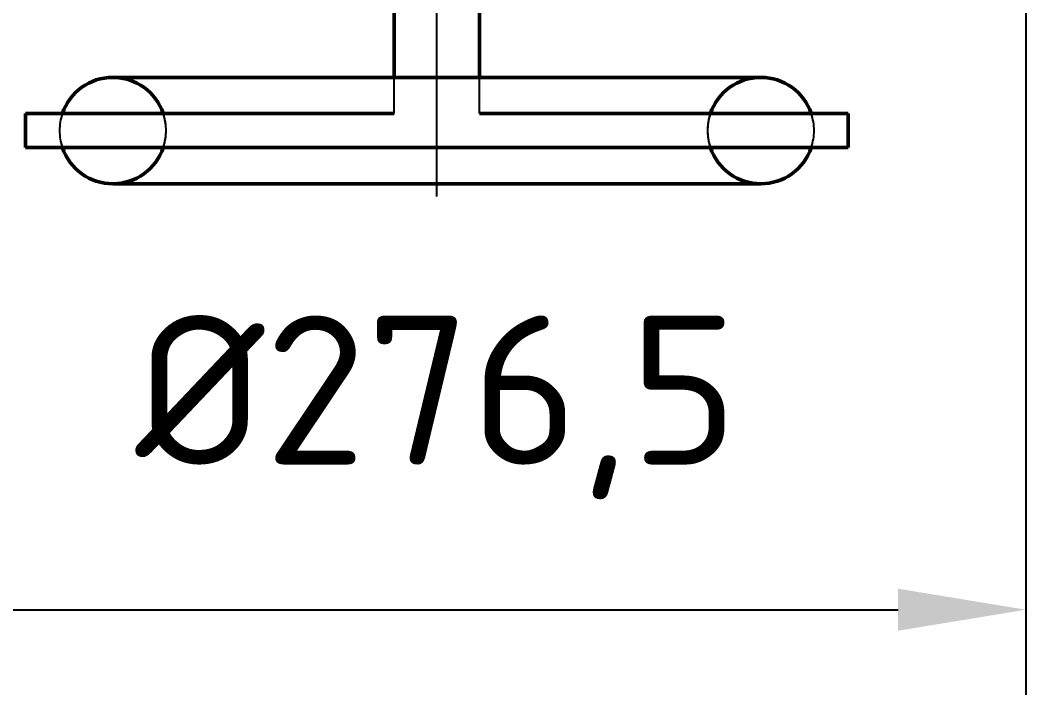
# Model space of a CAD drawing. Header units: millimetres. Extents: x 0 to 420, y 0 to 297.
# Drawn here: x 76.97 to 100.58, y 55 to 70.84 of the extents above; entities that cross this region are included whole.
import ezdxf

# ---------------------------------------------------------------- set-up
doc = ezdxf.new("R2010")
doc.units = ezdxf.units.MM
doc.linetypes.add('ISO02-TRAZOS', pattern=[3.75, 3, -0.75])
doc.linetypes.add('ISO04-TRAZO-PUNTO', pattern=[7.625, 6, -0.75, 0.125, -0.75])
for name, color, linetype, lineweight in [('01-VISIBLE', 7, 'CONTINUOUS', 50), ('02-OCULTA', 4, 'ISO02-TRAZOS', 25), ('03-EJE', 1, 'ISO04-TRAZO-PUNTO', 25), ('04-COTA', 3, 'CONTINUOUS', 25)]:
    doc.layers.add(name, color=color, linetype=linetype, lineweight=lineweight)
doc.styles.add('ISO3098', font='isocpeur.ttf')
doc.dimstyles.new('FLAMA-ISO', dxfattribs={"dimtxt": 3.5, "dimasz": 3, "dimexe": 2, "dimexo": 1, "dimgap": 1, "dimtad": 1, "dimdec": 1, "dimtxsty": 'ISO3098', "dimcen": 2.5, "dimclrd": 3, "dimclre": 3, "dimclrt": 3, "dimazin": 3, "dimtfac": 1, "dimtmove": 0, "dimatfit": 3, "dimlwd": 25, "dimlwe": 25})

msp = doc.modelspace()

# ---------------------------------------------------------------- linework, layer by layer
at = {"layer": '01-VISIBLE'}
for p, q in [((85.75, 69.5), (85.75, 71.9)), ((87.75, 69.5), (87.75, 71.9)), ((77.096, 67.85), (77.096, 68.65)), ((77.096, 68.65), (85.75, 68.65)), ((87.75, 68.65), (96.404, 68.65)), ((96.404, 67.85), (96.404, 68.65)), ((77.096, 67.85), (96.404, 67.85))]:
    msp.add_line(p, q, dxfattribs=at)
for points in [[(94.354, 69.5), (94.304, 69.5), (94.254, 69.5), (94.204, 69.5), (94.154, 69.5), (94.104, 69.5), (94.054, 69.5), (94.004, 69.5), (93.954, 69.5), (93.904, 69.5), (93.854, 69.5), (93.803, 69.5), (93.753, 69.5), (93.703, 69.5), (93.653, 69.5), (93.603, 69.5), (93.553, 69.5), (93.503, 69.5), (93.453, 69.5), (93.403, 69.5), (93.353, 69.5), (93.303, 69.5), (93.253, 69.5), (93.203, 69.5), (93.153, 69.5), (93.103, 69.5), (93.053, 69.5), (93.003, 69.5), (92.953, 69.5), (92.903, 69.5), (92.853, 69.5), (92.803, 69.5), (92.753, 69.5), (92.703, 69.5), (92.653, 69.5), (92.603, 69.5), (92.553, 69.5), (92.503, 69.5), (92.453, 69.5), (92.403, 69.5), (92.353, 69.5), (92.303, 69.5), (92.253, 69.5), (92.203, 69.5), (92.153, 69.5), (92.103, 69.5), (92.053, 69.5), (92.003, 69.5), (91.953, 69.5), (91.903, 69.5), (91.853, 69.5), (91.802, 69.5), (91.752, 69.5), (91.702, 69.5), (91.652, 69.5), (91.602, 69.5), (91.552, 69.5), (91.502, 69.5), (91.452, 69.5), (91.402, 69.5), (91.352, 69.5), (91.302, 69.5), (91.252, 69.5), (91.202, 69.5), (91.152, 69.5), (91.102, 69.5), (91.052, 69.5), (91.002, 69.5), (90.952, 69.5), (90.902, 69.5), (90.852, 69.5), (90.802, 69.5), (90.752, 69.5), (90.702, 69.5), (90.652, 69.5), (90.602, 69.5), (90.552, 69.5), (90.502, 69.5), (90.452, 69.5), (90.402, 69.5), (90.352, 69.5), (90.302, 69.5), (90.252, 69.5), (90.202, 69.5), (90.152, 69.5), (90.102, 69.5), (90.052, 69.5), (90.002, 69.5), (89.952, 69.5), (89.902, 69.5), (89.852, 69.5), (89.802, 69.5), (89.751, 69.5), (89.701, 69.5), (89.651, 69.5), (89.601, 69.5), (89.551, 69.5), (89.501, 69.5), (89.451, 69.5), (89.401, 69.5), (89.351, 69.5), (89.301, 69.5), (89.251, 69.5), (89.201, 69.5), (89.151, 69.5), (89.101, 69.5), (89.051, 69.5), (89.001, 69.5), (88.951, 69.5), (88.901, 69.5), (88.851, 69.5), (88.801, 69.5), (88.751, 69.5), (88.701, 69.5), (88.651, 69.5), (88.601, 69.5), (88.551, 69.5), (88.501, 69.5), (88.451, 69.5), (88.401, 69.5), (88.351, 69.5), (88.301, 69.5), (88.251, 69.5), (88.201, 69.5), (88.151, 69.5), (88.101, 69.5), (88.051, 69.5), (88.001, 69.5), (87.951, 69.5), (87.901, 69.5), (87.851, 69.5), (87.801, 69.5), (87.75, 69.5), (87.7, 69.5), (87.65, 69.5), (87.6, 69.5), (87.55, 69.5), (87.5, 69.5), (87.45, 69.5), (87.4, 69.5), (87.35, 69.5), (87.3, 69.5), (87.25, 69.5), (87.2, 69.5), (87.15, 69.5), (87.1, 69.5), (87.05, 69.5), (87, 69.5), (86.95, 69.5), (86.9, 69.5), (86.85, 69.5), (86.8, 69.5), (86.75, 69.5), (86.7, 69.5), (86.65, 69.5), (86.6, 69.5), (86.55, 69.5), (86.5, 69.5), (86.45, 69.5), (86.4, 69.5), (86.35, 69.5), (86.3, 69.5), (86.25, 69.5), (86.2, 69.5), (86.15, 69.5), (86.1, 69.5), (86.05, 69.5), (86, 69.5), (85.95, 69.5), (85.9, 69.5), (85.85, 69.5), (85.8, 69.5), (85.75, 69.5), (85.699, 69.5), (85.649, 69.5), (85.599, 69.5), (85.549, 69.5), (85.499, 69.5), (85.449, 69.5), (85.399, 69.5), (85.349, 69.5), (85.299, 69.5), (85.249, 69.5), (85.199, 69.5), (85.149, 69.5), (85.099, 69.5), (85.049, 69.5), (84.999, 69.5), (84.949, 69.5), (84.899, 69.5), (84.849, 69.5), (84.799, 69.5), (84.749, 69.5), (84.699, 69.5), (84.649, 69.5), (84.599, 69.5), (84.549, 69.5), (84.499, 69.5), (84.449, 69.5), (84.399, 69.5), (84.349, 69.5), (84.299, 69.5), (84.249, 69.5), (84.199, 69.5), (84.149, 69.5), (84.099, 69.5), (84.049, 69.5), (83.999, 69.5), (83.949, 69.5), (83.899, 69.5), (83.849, 69.5), (83.799, 69.5), (83.749, 69.5), (83.698, 69.5), (83.648, 69.5), (83.598, 69.5), (83.548, 69.5), (83.498, 69.5), (83.448, 69.5), (83.398, 69.5), (83.348, 69.5), (83.298, 69.5), (83.248, 69.5), (83.198, 69.5), (83.148, 69.5), (83.098, 69.5), (83.048, 69.5), (82.998, 69.5), (82.948, 69.5), (82.898, 69.5), (82.848, 69.5), (82.798, 69.5), (82.748, 69.5), (82.698, 69.5), (82.648, 69.5), (82.598, 69.5), (82.548, 69.5), (82.498, 69.5), (82.448, 69.5), (82.398, 69.5), (82.348, 69.5), (82.298, 69.5), (82.248, 69.5), (82.198, 69.5), (82.148, 69.5), (82.098, 69.5), (82.048, 69.5), (81.998, 69.5), (81.948, 69.5), (81.898, 69.5), (81.848, 69.5), (81.798, 69.5), (81.748, 69.5), (81.698, 69.5), (81.647, 69.5), (81.597, 69.5), (81.547, 69.5), (81.497, 69.5), (81.447, 69.5), (81.397, 69.5), (81.347, 69.5), (81.297, 69.5), (81.247, 69.5), (81.197, 69.5), (81.147, 69.5), (81.097, 69.5), (81.047, 69.5), (80.997, 69.5), (80.947, 69.5), (80.897, 69.5), (80.847, 69.5), (80.797, 69.5), (80.747, 69.5), (80.697, 69.5), (80.647, 69.5), (80.597, 69.5), (80.547, 69.5), (80.497, 69.5), (80.447, 69.5), (80.397, 69.5), (80.347, 69.5), (80.297, 69.5), (80.247, 69.5), (80.197, 69.5), (80.147, 69.5), (80.097, 69.5), (80.047, 69.5), (79.997, 69.5), (79.947, 69.5), (79.897, 69.5), (79.847, 69.5), (79.797, 69.5), (79.747, 69.5), (79.697, 69.5), (79.646, 69.5), (79.596, 69.5), (79.546, 69.5), (79.496, 69.5), (79.446, 69.5), (79.396, 69.5), (79.346, 69.5), (79.296, 69.5), (79.246, 69.5), (79.196, 69.5), (79.146, 69.5)], [(79.146, 67), (79.196, 67), (79.246, 67), (79.296, 67), (79.346, 67), (79.396, 67), (79.446, 67), (79.496, 67), (79.546, 67), (79.596, 67), (79.646, 67), (79.696, 67), (79.747, 67), (79.797, 67), (79.847, 67), (79.897, 67), (79.947, 67), (79.997, 67), (80.047, 67), (80.097, 67), (80.147, 67), (80.197, 67), (80.247, 67), (80.297, 67), (80.347, 67), (80.397, 67), (80.447, 67), (80.497, 67), (80.547, 67), (80.597, 67), (80.647, 67), (80.697, 67), (80.747, 67), (80.797, 67), (80.847, 67), (80.897, 67), (80.947, 67), (80.997, 67), (81.047, 67), (81.097, 67), (81.147, 67), (81.197, 67), (81.247, 67), (81.297, 67), (81.347, 67), (81.397, 67), (81.447, 67), (81.497, 67), (81.547, 67), (81.597, 67), (81.647, 67), (81.698, 67), (81.748, 67), (81.798, 67), (81.848, 67), (81.898, 67), (81.948, 67), (81.998, 67), (82.048, 67), (82.098, 67), (82.148, 67), (82.198, 67), (82.248, 67), (82.298, 67), (82.348, 67), (82.398, 67), (82.448, 67), (82.498, 67), (82.548, 67), (82.598, 67), (82.648, 67), (82.698, 67), (82.748, 67), (82.798, 67), (82.848, 67), (82.898, 67), (82.948, 67), (82.998, 67), (83.048, 67), (83.098, 67), (83.148, 67), (83.198, 67), (83.248, 67), (83.298, 67), (83.348, 67), (83.398, 67), (83.448, 67), (83.498, 67), (83.548, 67), (83.598, 67), (83.648, 67), (83.698, 67), (83.749, 67), (83.799, 67), (83.849, 67), (83.899, 67), (83.949, 67), (83.999, 67), (84.049, 67), (84.099, 67), (84.149, 67), (84.199, 67), (84.249, 67), (84.299, 67), (84.349, 67), (84.399, 67), (84.449, 67), (84.499, 67), (84.549, 67), (84.599, 67), (84.649, 67), (84.699, 67), (84.749, 67), (84.799, 67), (84.849, 67), (84.899, 67), (84.949, 67), (84.999, 67), (85.049, 67), (85.099, 67), (85.149, 67), (85.199, 67), (85.249, 67), (85.299, 67), (85.349, 67), (85.399, 67), (85.449, 67), (85.499, 67), (85.549, 67), (85.599, 67), (85.649, 67), (85.699, 67), (85.75, 67), (85.8, 67), (85.85, 67), (85.9, 67), (85.95, 67), (86, 67), (86.05, 67), (86.1, 67), (86.15, 67), (86.2, 67), (86.25, 67), (86.3, 67), (86.35, 67), (86.4, 67), (86.45, 67), (86.5, 67), (86.55, 67), (86.6, 67), (86.65, 67), (86.7, 67), (86.75, 67), (86.8, 67), (86.85, 67), (86.9, 67), (86.95, 67), (87, 67), (87.05, 67), (87.1, 67), (87.15, 67), (87.2, 67), (87.25, 67), (87.3, 67), (87.35, 67), (87.4, 67), (87.45, 67), (87.5, 67), (87.55, 67), (87.6, 67), (87.65, 67), (87.7, 67), (87.75, 67), (87.801, 67), (87.851, 67), (87.901, 67), (87.951, 67), (88.001, 67), (88.051, 67), (88.101, 67), (88.151, 67), (88.201, 67), (88.251, 67), (88.301, 67), (88.351, 67), (88.401, 67), (88.451, 67), (88.501, 67), (88.551, 67), (88.601, 67), (88.651, 67), (88.701, 67), (88.751, 67), (88.801, 67), (88.851, 67), (88.901, 67), (88.951, 67), (89.001, 67), (89.051, 67), (89.101, 67), (89.151, 67), (89.201, 67), (89.251, 67), (89.301, 67), (89.351, 67), (89.401, 67), (89.451, 67), (89.501, 67), (89.551, 67), (89.601, 67), (89.651, 67), (89.701, 67), (89.751, 67), (89.802, 67), (89.852, 67), (89.902, 67), (89.952, 67), (90.002, 67), (90.052, 67), (90.102, 67), (90.152, 67), (90.202, 67), (90.252, 67), (90.302, 67), (90.352, 67), (90.402, 67), (90.452, 67), (90.502, 67), (90.552, 67), (90.602, 67), (90.652, 67), (90.702, 67), (90.752, 67), (90.802, 67), (90.852, 67), (90.902, 67), (90.952, 67), (91.002, 67), (91.052, 67), (91.102, 67), (91.152, 67), (91.202, 67), (91.252, 67), (91.302, 67), (91.352, 67), (91.402, 67), (91.452, 67), (91.502, 67), (91.552, 67), (91.602, 67), (91.652, 67), (91.702, 67), (91.752, 67), (91.802, 67), (91.853, 67), (91.903, 67), (91.953, 67), (92.003, 67), (92.053, 67), (92.103, 67), (92.153, 67), (92.203, 67), (92.253, 67), (92.303, 67), (92.353, 67), (92.403, 67), (92.453, 67), (92.503, 67), (92.553, 67), (92.603, 67), (92.653, 67), (92.703, 67), (92.753, 67), (92.803, 67), (92.853, 67), (92.903, 67), (92.953, 67), (93.003, 67), (93.053, 67), (93.103, 67), (93.153, 67), (93.203, 67), (93.253, 67), (93.303, 67), (93.353, 67), (93.403, 67), (93.453, 67), (93.503, 67), (93.553, 67), (93.603, 67), (93.653, 67), (93.703, 67), (93.753, 67), (93.803, 67), (93.854, 67), (93.904, 67), (93.954, 67), (94.004, 67), (94.054, 67), (94.104, 67), (94.154, 67), (94.204, 67), (94.254, 67), (94.304, 67), (94.354, 67)]]:
    msp.add_lwpolyline(points, dxfattribs=at)
for centre, start, end in [((79.146, 68.25), 90, 161.3371), ((79.146, 68.25), 90, 161.3371), ((79.146, 68.25), 18.6629, 90), ((94.354, 68.25), 90, 161.3371), ((94.354, 68.25), 18.6629, 90), ((94.354, 68.25), 18.6629, 90), ((79.146, 68.25), -161.3371, -90), ((79.146, 68.25), -161.3371, -90), ((79.146, 68.25), -90, -18.6629), ((94.354, 68.25), -161.3371, -90), ((94.354, 68.25), -90, -18.6629), ((94.354, 68.25), -90, -18.6629)]:
    msp.add_arc(centre, 1.25, start, end, dxfattribs=at)
at = {"layer": '02-OCULTA'}
for p, q in [((85.75, 68.65), (85.75, 71.9)), ((85.75, 68.65), (85.75, 71.9)), ((85.75, 68.65), (85.75, 71.9)), ((85.75, 68.65), (85.75, 71.9)), ((85.75, 68.65), (85.75, 71.9)), ((87.75, 68.65), (87.75, 71.9)), ((87.75, 68.65), (87.75, 71.9)), ((87.75, 68.65), (87.75, 71.9)), ((87.75, 68.65), (87.75, 71.9)), ((87.75, 68.65), (87.75, 71.9)), ((85.75, 68.65), (85.75, 69.5)), ((87.75, 68.65), (87.75, 69.5)), ((77.096, 67.85), (77.096, 68.65)), ((77.096, 67.85), (77.096, 68.65)), ((77.096, 68.65), (85.75, 68.65)), ((77.096, 68.65), (85.75, 68.65)), ((77.096, 67.85), (77.096, 68.65)), ((77.096, 68.65), (85.75, 68.65)), ((77.096, 67.85), (77.096, 68.65)), ((77.096, 67.85), (77.096, 68.65)), ((77.096, 68.65), (85.75, 68.65)), ((77.096, 68.65), (85.75, 68.65)), ((87.75, 68.65), (96.404, 68.65)), ((87.75, 68.65), (96.404, 68.65)), ((87.75, 68.65), (96.404, 68.65)), ((87.75, 68.65), (96.404, 68.65)), ((87.75, 68.65), (96.404, 68.65)), ((96.404, 67.85), (96.404, 68.65)), ((96.404, 67.85), (96.404, 68.65)), ((96.404, 67.85), (96.404, 68.65)), ((96.404, 67.85), (96.404, 68.65)), ((96.404, 67.85), (96.404, 68.65)), ((77.096, 67.85), (96.404, 67.85)), ((77.096, 67.85), (96.404, 67.85)), ((77.096, 67.85), (96.404, 67.85)), ((77.096, 67.85), (96.404, 67.85)), ((77.096, 67.85), (96.404, 67.85))]:
    msp.add_line(p, q, dxfattribs=at)
for points in [[(94.354, 69.5), (94.304, 69.5), (94.254, 69.5), (94.204, 69.5), (94.154, 69.5), (94.104, 69.5), (94.054, 69.5), (94.004, 69.5), (93.954, 69.5), (93.904, 69.5), (93.854, 69.5), (93.804, 69.5), (93.753, 69.5), (93.703, 69.5), (93.653, 69.5), (93.603, 69.5), (93.553, 69.5), (93.503, 69.5), (93.453, 69.5), (93.403, 69.5), (93.353, 69.5), (93.303, 69.5), (93.253, 69.5), (93.203, 69.5), (93.153, 69.5), (93.103, 69.5), (93.053, 69.5), (93.003, 69.5), (92.953, 69.5), (92.903, 69.5), (92.853, 69.5), (92.803, 69.5), (92.753, 69.5), (92.703, 69.5), (92.653, 69.5), (92.603, 69.5), (92.553, 69.5), (92.503, 69.5), (92.453, 69.5), (92.403, 69.5), (92.353, 69.5), (92.303, 69.5), (92.253, 69.5), (92.203, 69.5), (92.153, 69.5), (92.103, 69.5), (92.053, 69.5), (92.003, 69.5), (91.953, 69.5), (91.903, 69.5), (91.853, 69.5), (91.802, 69.5), (91.752, 69.5), (91.702, 69.5), (91.652, 69.5), (91.602, 69.5), (91.552, 69.5), (91.502, 69.5), (91.452, 69.5), (91.402, 69.5), (91.352, 69.5), (91.302, 69.5), (91.252, 69.5), (91.202, 69.5), (91.152, 69.5), (91.102, 69.5), (91.052, 69.5), (91.002, 69.5), (90.952, 69.5), (90.902, 69.5), (90.852, 69.5), (90.802, 69.5), (90.752, 69.5), (90.702, 69.5), (90.652, 69.5), (90.602, 69.5), (90.552, 69.5), (90.502, 69.5), (90.452, 69.5), (90.402, 69.5), (90.352, 69.5), (90.302, 69.5), (90.252, 69.5), (90.202, 69.5), (90.152, 69.5), (90.102, 69.5), (90.052, 69.5), (90.002, 69.5), (89.952, 69.5), (89.902, 69.5), (89.852, 69.5), (89.802, 69.5), (89.751, 69.5), (89.701, 69.5), (89.651, 69.5), (89.601, 69.5), (89.551, 69.5), (89.501, 69.5), (89.451, 69.5), (89.401, 69.5), (89.351, 69.5), (89.301, 69.5), (89.251, 69.5), (89.201, 69.5), (89.151, 69.5), (89.101, 69.5), (89.051, 69.5), (89.001, 69.5), (88.951, 69.5), (88.901, 69.5), (88.851, 69.5), (88.801, 69.5), (88.751, 69.5), (88.701, 69.5), (88.651, 69.5), (88.601, 69.5), (88.551, 69.5), (88.501, 69.5), (88.451, 69.5), (88.401, 69.5), (88.351, 69.5), (88.301, 69.5), (88.251, 69.5), (88.201, 69.5), (88.151, 69.5), (88.101, 69.5), (88.051, 69.5), (88.001, 69.5), (87.951, 69.5), (87.901, 69.5), (87.851, 69.5), (87.801, 69.5), (87.75, 69.5), (87.7, 69.5), (87.65, 69.5), (87.6, 69.5), (87.55, 69.5), (87.5, 69.5), (87.45, 69.5), (87.4, 69.5), (87.35, 69.5), (87.3, 69.5), (87.25, 69.5), (87.2, 69.5), (87.15, 69.5), (87.1, 69.5), (87.05, 69.5), (87, 69.5), (86.95, 69.5), (86.9, 69.5), (86.85, 69.5), (86.8, 69.5), (86.75, 69.5), (86.7, 69.5), (86.65, 69.5), (86.6, 69.5), (86.55, 69.5), (86.5, 69.5), (86.45, 69.5), (86.4, 69.5), (86.35, 69.5), (86.3, 69.5), (86.25, 69.5), (86.2, 69.5), (86.15, 69.5), (86.1, 69.5), (86.05, 69.5), (86, 69.5), (85.95, 69.5), (85.9, 69.5), (85.85, 69.5), (85.8, 69.5), (85.75, 69.5), (85.699, 69.5), (85.649, 69.5), (85.599, 69.5), (85.549, 69.5), (85.499, 69.5), (85.449, 69.5), (85.399, 69.5), (85.349, 69.5), (85.299, 69.5), (85.249, 69.5), (85.199, 69.5), (85.149, 69.5), (85.099, 69.5), (85.049, 69.5), (84.999, 69.5), (84.949, 69.5), (84.899, 69.5), (84.849, 69.5), (84.799, 69.5), (84.749, 69.5), (84.699, 69.5), (84.649, 69.5), (84.599, 69.5), (84.549, 69.5), (84.499, 69.5), (84.449, 69.5), (84.399, 69.5), (84.349, 69.5), (84.299, 69.5), (84.249, 69.5), (84.199, 69.5), (84.149, 69.5), (84.099, 69.5), (84.049, 69.5), (83.999, 69.5), (83.949, 69.5), (83.899, 69.5), (83.849, 69.5), (83.799, 69.5), (83.749, 69.5), (83.698, 69.5), (83.648, 69.5), (83.598, 69.5), (83.548, 69.5), (83.498, 69.5), (83.448, 69.5), (83.398, 69.5), (83.348, 69.5), (83.298, 69.5), (83.248, 69.5), (83.198, 69.5), (83.148, 69.5), (83.098, 69.5), (83.048, 69.5), (82.998, 69.5), (82.948, 69.5), (82.898, 69.5), (82.848, 69.5), (82.798, 69.5), (82.748, 69.5), (82.698, 69.5), (82.648, 69.5), (82.598, 69.5), (82.548, 69.5), (82.498, 69.5), (82.448, 69.5), (82.398, 69.5), (82.348, 69.5), (82.298, 69.5), (82.248, 69.5), (82.198, 69.5), (82.148, 69.5), (82.098, 69.5), (82.048, 69.5), (81.998, 69.5), (81.948, 69.5), (81.898, 69.5), (81.848, 69.5), (81.798, 69.5), (81.748, 69.5), (81.698, 69.5), (81.647, 69.5), (81.597, 69.5), (81.547, 69.5), (81.497, 69.5), (81.447, 69.5), (81.397, 69.5), (81.347, 69.5), (81.297, 69.5), (81.247, 69.5), (81.197, 69.5), (81.147, 69.5), (81.097, 69.5), (81.047, 69.5), (80.997, 69.5), (80.947, 69.5), (80.897, 69.5), (80.847, 69.5), (80.797, 69.5), (80.747, 69.5), (80.697, 69.5), (80.647, 69.5), (80.597, 69.5), (80.547, 69.5), (80.497, 69.5), (80.447, 69.5), (80.397, 69.5), (80.347, 69.5), (80.297, 69.5), (80.247, 69.5), (80.197, 69.5), (80.147, 69.5), (80.097, 69.5), (80.047, 69.5), (79.997, 69.5), (79.947, 69.5), (79.897, 69.5), (79.847, 69.5), (79.797, 69.5), (79.747, 69.5), (79.697, 69.5), (79.646, 69.5), (79.596, 69.5), (79.546, 69.5), (79.496, 69.5), (79.446, 69.5), (79.396, 69.5), (79.346, 69.5), (79.296, 69.5), (79.246, 69.5), (79.196, 69.5), (79.146, 69.5)], [(79.146, 67), (79.196, 67), (79.246, 67), (79.296, 67), (79.346, 67), (79.396, 67), (79.446, 67), (79.496, 67), (79.546, 67), (79.596, 67), (79.646, 67), (79.697, 67), (79.747, 67), (79.797, 67), (79.847, 67), (79.897, 67), (79.947, 67), (79.997, 67), (80.047, 67), (80.097, 67), (80.147, 67), (80.197, 67), (80.247, 67), (80.297, 67), (80.347, 67), (80.397, 67), (80.447, 67), (80.497, 67), (80.547, 67), (80.597, 67), (80.647, 67), (80.697, 67), (80.747, 67), (80.797, 67), (80.847, 67), (80.897, 67), (80.947, 67), (80.997, 67), (81.047, 67), (81.097, 67), (81.147, 67), (81.197, 67), (81.247, 67), (81.297, 67), (81.347, 67), (81.397, 67), (81.447, 67), (81.497, 67), (81.547, 67), (81.597, 67), (81.647, 67), (81.698, 67), (81.748, 67), (81.798, 67), (81.848, 67), (81.898, 67), (81.948, 67), (81.998, 67), (82.048, 67), (82.098, 67), (82.148, 67), (82.198, 67), (82.248, 67), (82.298, 67), (82.348, 67), (82.398, 67), (82.448, 67), (82.498, 67), (82.548, 67), (82.598, 67), (82.648, 67), (82.698, 67), (82.748, 67), (82.798, 67), (82.848, 67), (82.898, 67), (82.948, 67), (82.998, 67), (83.048, 67), (83.098, 67), (83.148, 67), (83.198, 67), (83.248, 67), (83.298, 67), (83.348, 67), (83.398, 67), (83.448, 67), (83.498, 67), (83.548, 67), (83.598, 67), (83.648, 67), (83.698, 67), (83.749, 67), (83.799, 67), (83.849, 67), (83.899, 67), (83.949, 67), (83.999, 67), (84.049, 67), (84.099, 67), (84.149, 67), (84.199, 67), (84.249, 67), (84.299, 67), (84.349, 67), (84.399, 67), (84.449, 67), (84.499, 67), (84.549, 67), (84.599, 67), (84.649, 67), (84.699, 67), (84.749, 67), (84.799, 67), (84.849, 67), (84.899, 67), (84.949, 67), (84.999, 67), (85.049, 67), (85.099, 67), (85.149, 67), (85.199, 67), (85.249, 67), (85.299, 67), (85.349, 67), (85.399, 67), (85.449, 67), (85.499, 67), (85.549, 67), (85.599, 67), (85.649, 67), (85.699, 67), (85.75, 67), (85.8, 67), (85.85, 67), (85.9, 67), (85.95, 67), (86, 67), (86.05, 67), (86.1, 67), (86.15, 67), (86.2, 67), (86.25, 67), (86.3, 67), (86.35, 67), (86.4, 67), (86.45, 67), (86.5, 67), (86.55, 67), (86.6, 67), (86.65, 67), (86.7, 67), (86.75, 67), (86.8, 67), (86.85, 67), (86.9, 67), (86.95, 67), (87, 67), (87.05, 67), (87.1, 67), (87.15, 67), (87.2, 67), (87.25, 67), (87.3, 67), (87.35, 67), (87.4, 67), (87.45, 67), (87.5, 67), (87.55, 67), (87.6, 67), (87.65, 67), (87.7, 67), (87.75, 67), (87.801, 67), (87.851, 67), (87.901, 67), (87.951, 67), (88.001, 67), (88.051, 67), (88.101, 67), (88.151, 67), (88.201, 67), (88.251, 67), (88.301, 67), (88.351, 67), (88.401, 67), (88.451, 67), (88.501, 67), (88.551, 67), (88.601, 67), (88.651, 67), (88.701, 67), (88.751, 67), (88.801, 67), (88.851, 67), (88.901, 67), (88.951, 67), (89.001, 67), (89.051, 67), (89.101, 67), (89.151, 67), (89.201, 67), (89.251, 67), (89.301, 67), (89.351, 67), (89.401, 67), (89.451, 67), (89.501, 67), (89.551, 67), (89.601, 67), (89.651, 67), (89.701, 67), (89.751, 67), (89.802, 67), (89.852, 67), (89.902, 67), (89.952, 67), (90.002, 67), (90.052, 67), (90.102, 67), (90.152, 67), (90.202, 67), (90.252, 67), (90.302, 67), (90.352, 67), (90.402, 67), (90.452, 67), (90.502, 67), (90.552, 67), (90.602, 67), (90.652, 67), (90.702, 67), (90.752, 67), (90.802, 67), (90.852, 67), (90.902, 67), (90.952, 67), (91.002, 67), (91.052, 67), (91.102, 67), (91.152, 67), (91.202, 67), (91.252, 67), (91.302, 67), (91.352, 67), (91.402, 67), (91.452, 67), (91.502, 67), (91.552, 67), (91.602, 67), (91.652, 67), (91.702, 67), (91.752, 67), (91.802, 67), (91.853, 67), (91.903, 67), (91.953, 67), (92.003, 67), (92.053, 67), (92.103, 67), (92.153, 67), (92.203, 67), (92.253, 67), (92.303, 67), (92.353, 67), (92.403, 67), (92.453, 67), (92.503, 67), (92.553, 67), (92.603, 67), (92.653, 67), (92.703, 67), (92.753, 67), (92.803, 67), (92.853, 67), (92.903, 67), (92.953, 67), (93.003, 67), (93.053, 67), (93.103, 67), (93.153, 67), (93.203, 67), (93.253, 67), (93.303, 67), (93.353, 67), (93.403, 67), (93.453, 67), (93.503, 67), (93.553, 67), (93.603, 67), (93.653, 67), (93.703, 67), (93.753, 67), (93.803, 67), (93.854, 67), (93.904, 67), (93.954, 67), (94.004, 67), (94.054, 67), (94.104, 67), (94.154, 67), (94.204, 67), (94.254, 67), (94.304, 67), (94.354, 67)]]:
    msp.add_lwpolyline(points, dxfattribs=at)
for centre, start, end in [((79.146, 68.25), 0, 90), ((94.354, 68.25), 90, 180), ((79.146, 68.25), 161.3371, -161.3371), ((79.146, 68.25), 161.3371, -161.3371), ((79.146, 68.25), 0, 18.6629), ((94.354, 68.25), 161.3371, 180), ((94.354, 68.25), -18.6629, 18.6629), ((94.354, 68.25), -18.6629, 18.6629), ((79.146, 68.25), -90, 0), ((79.146, 68.25), -18.6629, 0), ((94.354, 68.25), 180, -90), ((94.354, 68.25), 180, -161.3371)]:
    msp.add_arc(centre, 1.25, start, end, dxfattribs=at)
at = {"layer": '03-EJE'}
msp.add_line((86.75, 66.7), (86.75, 104.35), dxfattribs=at)

# ---------------------------------------------------------------- dimensions: what is measured, and where the dimension line sits
at = {"layer": '04-COTA'}
msp.add_linear_dim(base=(72.925, 57), p1=(72.925, 85.525), p2=(100.575, 85.525), dimstyle='FLAMA-ISO', override={"dimlfac": 10, "dimpost": '%%c<>'}, dxfattribs=at).render()

doc.saveas('drawing.dxf')
